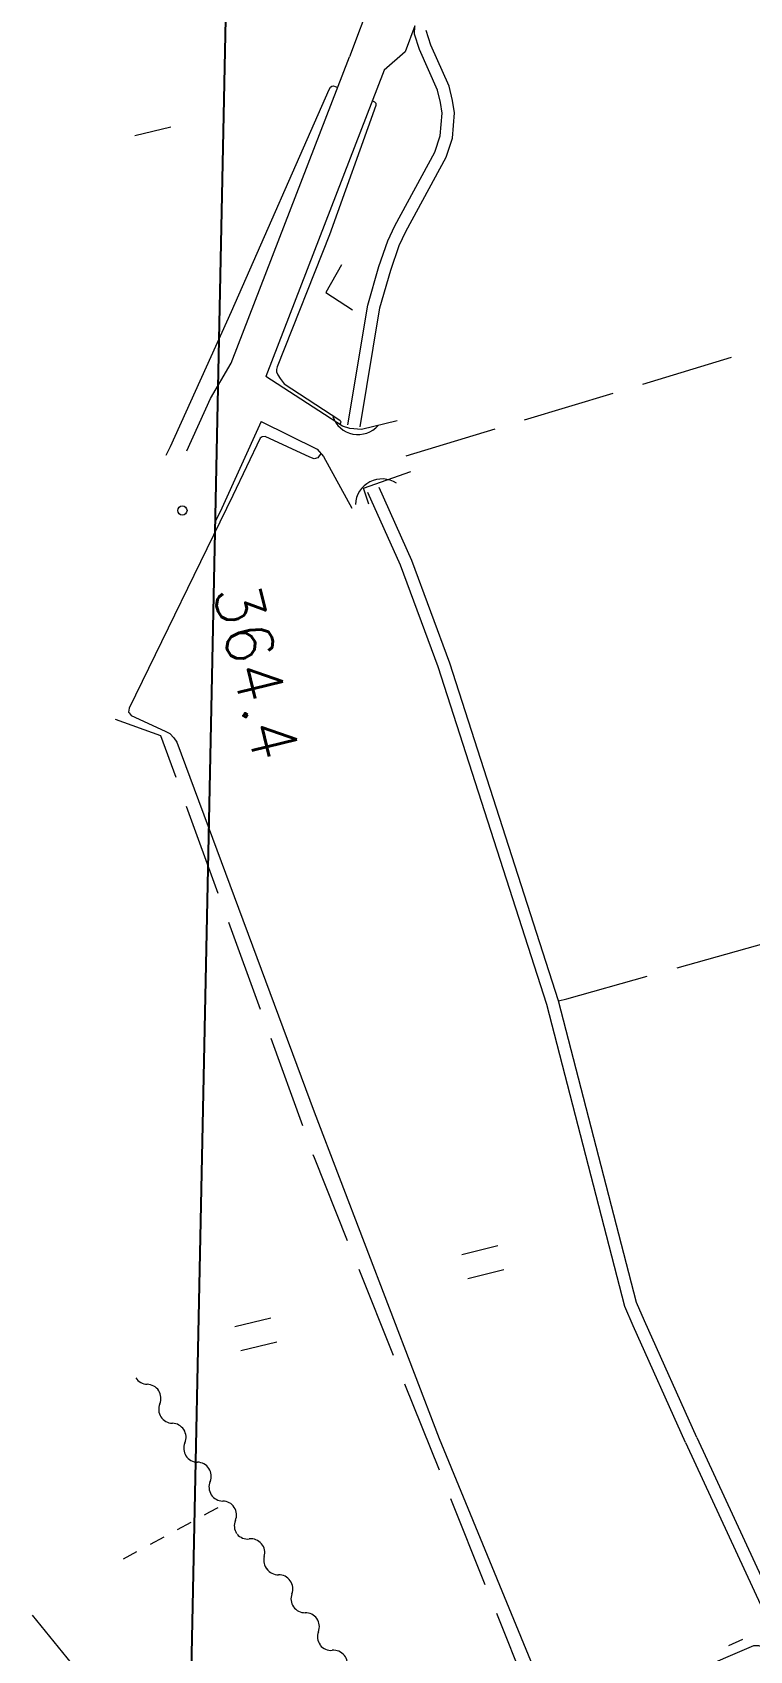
# Model space of a CAD drawing. Header units: millimetres. Extents: x 432273 to 1023813, y -32657 to 705940.
# Drawn here: x 432785 to 490829, y 219158 to 350140 of the extents above; entities that cross this region are included whole.
import ezdxf

# ---------------------------------------------------------------- set-up
doc = ezdxf.new("R2010")
doc.units = ezdxf.units.MM
doc.header["$LTSCALE"] = 100
doc.linetypes.add('56301', pattern=[0.5, 0.25, -0.25])
doc.layers.get('Defpoints').update_dxf_attribs({"color": 153})
doc.layers.add('D-BGD', color=7, linetype='Continuous', lineweight=13)
doc.styles.add('BIGFONT', font='txt', dxfattribs={"height": 0.2, "bigfont": 'BIGFONT'})

# ---------------------------------------------------------------- blocks, each defined once
blk = doc.blocks.new('21311212131313131')
at = {"layer": 'D-BGD', "linetype": 'Continuous'}
for p, q in [((2764283.3856, -1503655.8029, 363758.9803), (2762104.9489, -1496479.1841, 363725.9803)), ((2818533.4141, -1497218.4957, 363967.9803), (2819069.6029, -1498346.5335, 363996.9803)), ((2717109.1634, -1507401.1894, 363549.9804), (2714788.9983, -1500268.9673, 363522.9804)), ((2720203.197, -1516909.9417, 363584.9803), (2717882.5518, -1509778.5967, 363557.9803)), ((2816820.8135, -1517175.5771, 364375.9803), (2823724.6756, -1514245.883, 364378.9803)), ((2787838.1666, -1520579.4638), (2787069.8844, -1517680.4341)), ((2789771.758, -1520067.011), (2789003.4758, -1517167.9813)), ((2723298.1078, -1526419.1741, 363619.9803), (2720977.4626, -1519287.8292, 363593.9803)), ((2807614.7313, -1521082.8455, 364371.9803), (2814519.0736, -1518152.2742, 364374.9803)), ((2798410.0065, -1524989.7169, 364367.9803), (2805314.3489, -1522059.1455, 364370.9803)), ((2689186.1712, -1526464.4578, 363949.9803), (2688488.6685, -1526447.4311, 363969.9803)), ((2789205.2818, -1528896.5882, 364363.9803), (2796108.2667, -1525966.4139, 364366.9803)), ((2678875.8283, -1527409.6133, 364119.9803), (2691131.1303, -1531678.9406, 363919.9803)), ((2692149.0033, -1528861.6487, 363919.9803), (2717136.8626, -1537923.7793, 364109.9803)), ((2770671.9523, -1536407.6666, 364317.9803), (2777664.7035, -1533698.7794, 364348.9803)), ((2794050.5592, -1538823.6585), (2793282.2769, -1535924.6288)), ((2795984.1506, -1538311.2057), (2795215.8683, -1535412.1759)), ((2761347.4837, -1540020.9781, 364275.9803), (2768340.7151, -1537311.2138, 364306.9803)), ((2752022.6181, -1543632.9322, 364234.9803), (2759016.7267, -1540923.6481, 364265.9803)), ((2810582.774, -1543118.9093, 364470.9803), (2809966.9431, -1542038.4756, 364353.9803)), ((2811815.7098, -1545281.6145, 364703.9803), (2811199.0018, -1544200.7005, 364586.9803)), ((2697849.4271, -1548932.3634), (2697081.1448, -1546033.3337)), ((2813047.7686, -1547443.8394, 364937.9803), (2812431.9377, -1546363.4056, 364820.9803))]:
    blk.add_line(p, q, dxfattribs=at)
at = {"layer": 'D-BGD', "linetype": 'Continuous', "elevation": 363999.9803}
for points in [[(2723259.6064, -1533340.9306), (2723631.1526, -1533578.53), (2723705.7449, -1533858.7726), (2723589.4754, -1534216.9365), (2721990.1205, -1537867.3423), (2722016.885, -1538110.0019), (2722136.3591, -1538266.6095), (2726805.1066, -1540400.6418), (2744192.7805, -1548414.4522), (2744513.5525, -1548453.2502), (2744577.4506, -1548419.828), (2744790.0168, -1548239.7847), (2745989.7888, -1545465.0692), (2746178.7281, -1545078.2851), (2746522.4192, -1544742.0169), (2746875.5229, -1544513.5048), (2776549.5964, -1532770.2575), (2802787.0642, -1522098.3836), (2825272.9799, -1512302.6686)], [(2825686.7102, -1511047.1101), (2818986.1385, -1496297.7946), (2818981.9105, -1495930.6677), (2819092.5459, -1495603.6207), (2819303.8304, -1495217.6688), (2826307.5829, -1491732.7379)], [(2694652.8217, -1529764.9165), (2694708.1394, -1529601.3929), (2694828.8283, -1529485.0564), (2695008.422, -1529469.3689), (2705568.1108, -1533004.2607), (2716328.9731, -1537025.4951), (2716538.0193, -1537060.132), (2716721.5827, -1537058.0181), (2716985.1143, -1536951.4767), (2717269.518, -1536765.1584), (2717685.0467, -1536422.6151), (2720474.8375, -1531930.4481), (2720558.7754, -1531839.5942), (2720672.998, -1531776.7197), (2720744.0033, -1531792.7899), (2720879.5475, -1531878.3922)], [(2723657.0945, -1545859.5442), (2722953.6994, -1545520.081), (2711928.1479, -1540795.3271), (2693806.2873, -1533268.8255), (2693613.3114, -1533163.1832), (2693523.2897, -1533056.9001), (2693505.9378, -1532921.9968), (2693555.6214, -1532789.5901), (2693621.3752, -1532586.1781)]]:
    blk.add_lwpolyline(points, dxfattribs=at)
at = {"layer": 'D-BGD', "linetype": 'Continuous', "extrusion": (0.956551, 0.290424, 0.025752), "elevation": 2216847.5336}
blk.add_lwpolyline([(-2251831.0326, 307082.9611), (-2251152.2458, 306812.8715), (-2244382.7655, 306782.8616)], dxfattribs=at)
at = {"layer": 'D-BGD', "linetype": 'Continuous', "extrusion": (0.014549, 0.00135, 0.999893), "elevation": 400984.9977}
blk.add_lwpolyline([(2682908.7281, -1526990.1817), (2685038.7148, -1527722.8864), (2686569.403, -1529404.4015)], dxfattribs=at)
at = {"layer": 'D-BGD', "linetype": 'Continuous', "extrusion": (-0.007435, 0.0657, 0.997812), "elevation": 242376.9066}
blk.add_lwpolyline([(-2538015.2531, 1846421.1091), (-2536689.6957, 1846723.5941), (-2535685.7681, 1842791.2885)], dxfattribs=at)
at = {"layer": 'D-BGD', "linetype": 'Continuous'}
blk.add_lwpolyline([(2707959.6216, -1531984.3645), (2710220.5901, -1533195.8821), (2711584.0874, -1531023.8132)], dxfattribs=at)
at = {"layer": 'D-BGD', "linetype": 'Continuous', "extrusion": (-0.042257, 0.098507, 0.994239), "elevation": 93793.7577}
blk.add_lwpolyline([(-1950572.6131, 2529243.3022), (-1950842.8703, 2529252.6315), (-1958072.0826, 2529280.6196)], dxfattribs=at)
at = {"layer": 'D-BGD', "linetype": 'Continuous', "extrusion": (-0.868796, -0.48536, 0.098076), "elevation": -1657110.158}
blk.add_lwpolyline([(2715415.6629, 529312.0295), (2714919.1676, 529264.8018), (2714169.3339, 529209.5354)], dxfattribs=at)
at = {"layer": 'D-BGD', "linetype": 'Continuous', "extrusion": (-0.044682, 0.103827, 0.993591), "elevation": 78664.9178}
blk.add_lwpolyline([(-1908995.4845, 2533583.4856), (-1911601.9094, 2530663.9911), (-1915185.4688, 2530796.6954)], dxfattribs=at)
at = {"layer": 'D-BGD', "linetype": 'Continuous'}
for points in [[(2802252.2527, -1501250.7163, 364039.9803), (2816983.1258, -1494084.0332, 363909.9803), (2824577.8397, -1490352.5973, 364339.9803), (2828019.6298, -1489021.8534, 364409.9803), (2829686.2307, -1488372.3603, 364439.9803), (2831012.6992, -1487865.3649, 364437.6211)], [(2802679.4418, -1502157.1982, 364039.9803), (2817460.6394, -1494961.0626, 363909.9803), (2824973.0798, -1491275.7903, 364339.9803), (2830049.5217, -1489312.2643, 364439.9803), (2831012.6992, -1488944.124, 364438.2673)], [(2802252.2527, -1501250.7163, 364039.9803), (2792912.6342, -1505691.3823, 364189.9803), (2791437.5362, -1506365.9085, 364219.9803), (2767165.2682, -1513177.2401, 364069.9803), (2740004.7891, -1522557.1968, 364149.9803), (2731784.343, -1525786.4782, 363849.9803), (2725916.541, -1528570.8262, 363939.9803)], [(2802679.4418, -1502157.1982, 364039.9803), (2793331.0516, -1506593.0622, 364189.9803), (2791787.2536, -1507309.7822, 364219.9803), (2767465.4934, -1514128.221, 364069.9803), (2740345.735, -1523496.2686, 364149.9803), (2732179.5831, -1526709.6711, 363849.9803), (2726343.7301, -1529477.3081, 363939.9803)], [(2721053.6888, -1530206.6642, 363879.9803), (2711376.6158, -1528808.0048, 363899.9803), (2708301.2351, -1527990.8559, 363939.9803), (2706307.0037, -1527343.7542, 363969.9803), (2705152.9264, -1526848.7739, 363979.9803), (2699063.5569, -1523686.2317, 363799.9803), (2697514.3735, -1523225.7639, 363819.9803), (2695469.0523, -1523109.3126, 363849.9803), (2694469.6026, -1523269.0004, 363859.9803), (2693330.2563, -1523580.1112, 363879.9803), (2690037.3927, -1525117.7872, 363939.9803), (2688858.7989, -1525521.4163, 363969.9803)], [(2720909.3156, -1531199.265, 363879.9803), (2711178.7806, -1529794.1392, 363899.9803), (2708023.6229, -1528956.1182, 363939.9803), (2705954.4165, -1528279.3728, 363969.9803), (2704730.1662, -1527745.9771, 363979.9803), (2698688.6245, -1524621.0181, 363799.9803), (2697347.655, -1524217.5325, 363819.9803), (2695525.7858, -1524109.4032, 363849.9803), (2694674.8129, -1524247.7693, 363859.9803), (2693671.2022, -1524519.183, 363879.9803), (2690405.4857, -1526048.9196, 363939.9803), (2689186.1712, -1526464.4578, 363949.9803)], [(2720493.1843, -1527232.1334, 363469.9804), (2721254.9868, -1530088.8546, 364019.9803), (2721184.1154, -1531030.4899, 364019.9803), (2721031.5445, -1531642.3903, 364029.9803), (2717136.8626, -1537923.7793, 364109.9803)], [(2720786.8762, -1538211.8753, 364319.9803), (2722930.321, -1533650.884, 364269.9803), (2723504.9539, -1533121.8311, 364259.9803), (2727643.4719, -1530747.454, 363929.9803)], [(2723263.0023, -1544184.5543, 364369.9803), (2718999.223, -1542352.0195, 364319.9803), (2716118.9896, -1540741.0711, 364109.9803), (2691131.1303, -1531678.9406, 363919.9803)], [(2720786.8762, -1538211.8753, 364319.9803), (2728150.7536, -1541399.508, 364399.9803), (2728955.8722, -1541785.2211, 364406.3198)], [(2831012.6992, -1539994.3641, 367593.4016), (2826385.1792, -1543361.9524, 367649.9801), (2827944.4926, -1546073.8412, 367639.9801), (2817750.0846, -1554720.7207, 367489.9801)]]:
    blk.add_polyline3d(points, dxfattribs=at)
blk.add_circle((2728113.381, -1544445.7519, 364399.9803), 375, dxfattribs=at)
for centre, radius, start, end in [((2727386.3646, -1528291.6619), 2165.0475, 148.548892392, 268.550347949), ((2719503.4087, -1530403.4105), 2165.0475, 289.971915245, 49.9733708), ((2821216.1293, -1530273.2636, 363934.3615), 1129.8439, 74.211858882, 186.451075549), ((2818972.7252, -1530527.9325, 363934.3615), 1127.9689, 310.331467235, 6.501828346), ((2818227.3572, -1532607.6728, 363972.46), 1129.8439, 70.124835827, 182.364052494), ((2818995.8897, -1530484.6854, 363972.46), 1127.9689, 250.074083081, 306.244444191), ((2815203.1404, -1534824.6694, 364011.6735), 1129.8439, 70.124835827, 182.364052494), ((2815971.6729, -1532701.682, 364011.6735), 1127.9689, 250.074083081, 306.244444191), ((2815971.5076, -1532701.8032, 363972.46), 1127.9689, 306.244444191, 2.414805303), ((2812947.2908, -1534918.7998, 364011.6735), 1127.9689, 306.244444191, 2.414805303), ((2812340.7411, -1537149.2816, 364045.4466), 1129.8439, 75.439180239, 187.678396905), ((2812909.3392, -1534964.2383, 364045.4466), 1127.9689, 255.388427458, 311.558788569), ((2810103.3065, -1537451.9438, 364045.4466), 1127.9689, 311.558788569, 7.72914968), ((2809329.9749, -1539501.7699, 364082.2349), 1129.8439, 68.312638181, 180.551854848), ((2810165.2594, -1537404.148, 364082.2349), 1127.9689, 248.261885407, 304.432246519), ((2807072.2768, -1539524.5152, 364082.2349), 1127.9689, 304.432246519, 0.60260763), ((2803972.1995, -1541630.7232, 364115.1444), 1127.9689, 304.251462607, 0.421823718), ((2806229.9581, -1541615.1017, 364115.1444), 1129.8439, 68.131854263, 180.371070929), ((2807071.857, -1539520.1257, 364115.1444), 1127.9689, 248.081101495, 304.251462607), ((2803120.628, -1543716.0175, 364096.2332), 1129.8439, 67.887717259, 180.126933925), ((2803971.4459, -1541624.6479, 364096.2332), 1127.9689, 247.836964487, 304.007325598), ((2800862.8233, -1543722.0186, 364096.2332), 1127.9689, 304.007325598, 0.177686709), ((2800012.0934, -1545813.3288, 364068.0031), 1129.8439, 67.887717259, 180.126933925), ((2800862.9114, -1543721.9592, 364068.0031), 1127.9689, 247.836964487, 304.007325598), ((2797754.2888, -1545819.33, 364068.0031), 1127.9689, 304.007325598, 0.177686709)]:
    blk.add_arc(centre, radius, start, end, dxfattribs=at)
at = {"layer": 'Defpoints'}
blk.add_lwpolyline([(2358657.0594, -1541785.2211), (2831012.6992, -1541785.2211), (2831012.6992, -987785.2211), (2358657.0594, -987785.2211)], close=True, dxfattribs=at)
at = {"layer": 'D-BGD', "linetype": 'Continuous', "style": 'BIGFONT'}
blk.add_text('364.4', height=3749.9998, rotation=14.862356431, dxfattribs=at).set_placement((2734515.3813, -1541845.5403))

msp = doc.modelspace()

# ---------------------------------------------------------------- block references
at = {"layer": 'D-BGD', "linetype": '56301', "rotation": 268.807065034117}
msp.add_blockref('21311212131313131', (2045832.1, 3006806.9, 354000), dxfattribs=at)

doc.saveas('drawing.dxf')
